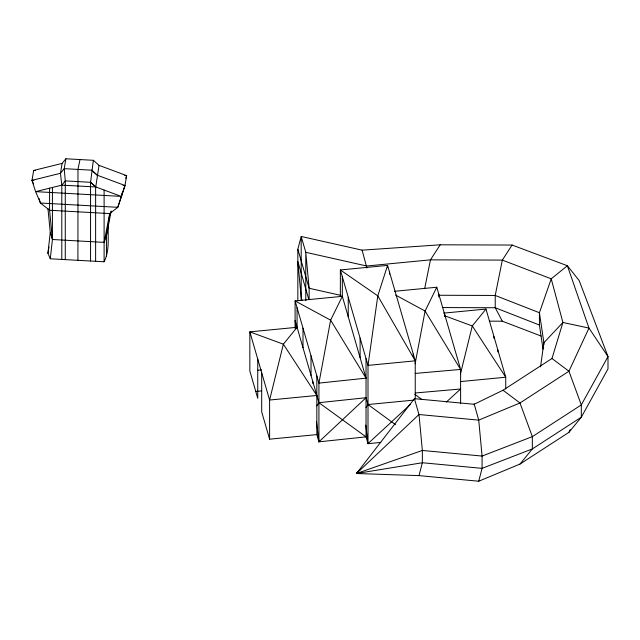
<?xml version="1.0" encoding="UTF-8"?>
<svg xmlns="http://www.w3.org/2000/svg" width="640" height="640" viewBox="0 0 640 640"><rect width="100%" height="100%" fill="white"/><g stroke="black" fill="none" stroke-linecap="round" stroke-linejoin="round"><path stroke-width="0.96" d="M90.56 261.016L90.56 182.296L93.36 160.304L65.88 158.776L62.104 163.408L60.456 173.296L61.8 185.152L61.8 259.424M110.736 211.92C104.968 228.088 112 246.264 104.104 261.776L50.288 258.784L47.936 253.32L50.256 232.376L47.952 208.52M50.288 258.784L52.424 239.504L52.424 187.48M540.544 366.832L543.888 342.736L539.424 312.736L551.224 278.816L567.376 265.736L579.176 280.568L608 356.576L608 368.864L581.312 417.2L568.936 432.336L519.976 464.072L478.728 481.224L419 475.616L356.488 473.512L414.408 398.672L474.136 404.28L503.016 390.232L551.984 358.496L562.912 322.464L551.224 278.816L502.336 260.096L430.464 259.848L366.704 266.008L305.784 252.32L301.192 236.472L362.112 250.16L440.208 244.8L512.08 245.048L567.376 265.736L588.976 328.096L608 356.576L581.312 404.912L532.352 436.64L482.08 456.064L422.352 450.456L356.488 473.512L358.432 471.296M93.36 160.304L99.04 165.36L126.64 175.624L124.992 185.512L117.808 207.32L109.672 213.584L49.592 210.248L40.424 203.016L35.624 191.64L32 180.344L33.648 170.456L62.104 163.408M47.936 253.32L48.984 247.032M65.88 158.776L64.232 168.656L65.272 180.888L65.272 259.616M99.04 165.36L95.624 187.72L95.624 261.304M108.088 225.608L106.44 235.496L104.104 242.384L52.424 239.504L50.256 232.376M121.328 197.384L122.08 192.896M415.112 363.816L425.08 311.04L436.784 287.224L394.472 291.312M104.104 242.384L109.672 213.584M111.168 211.048L106.44 235.496L106.44 256.576M424.696 288.512L430.464 259.848L440.208 244.8M79.992 159.56L77.976 169.424L77.92 260.32M460.416 374.08L472.28 325.944L485.984 309.048L505.744 377.216L505.744 388.96M297.84 300.696L297.84 249.288L301.192 236.472L301.192 300.512M419 475.616L422.352 462.744L422.352 450.456L419 414.512L414.408 398.672M478.728 481.224L482.08 468.352L482.08 456.064L478.728 420.128L474.136 403.8M125.792 178.368L126.64 175.624L124.688 175.52M33.496 183.872L32 180.344L60.456 173.296L64.232 168.656L91.712 170.184L97.392 175.24L124.992 185.512L117.808 207.32L40.424 203.016L38.968 198.328M568.936 432.336L570.192 429.64M512.08 245.048L502.336 260.096L495.224 295.456L495.224 307.744L502.336 321.2L541.072 336.032M316.832 405.84L318.928 402.696L295.096 320.48L296.024 328.296M366.032 407.504L368.008 404.536L366.032 397.72L318.928 402.696L366.032 436.864L368.008 443.68L380.8 442.448M297.072 307.728L297.072 327.296L283.368 344.192L269.6 400.032L269.6 439.176L316.832 434.608L318.928 441.84L366.032 436.864L366.032 358.576M61.8 185.152L65.272 180.888L90.56 182.296L95.784 186.944L121.168 196.392L35.624 191.64L61.8 185.152L95.784 186.944L90.56 182.296M519.976 464.072L532.352 448.928L581.312 417.2L581.312 404.912L568.936 371.232L551.984 358.496M503.016 390.232L519.976 402.968L532.352 436.64L532.352 448.928L482.08 468.352L422.352 462.744L356.488 473.512L419 414.512L478.728 420.128L519.976 402.968L568.936 371.232L588.976 328.096L562.912 322.464L543.888 342.736L543.888 344.632M316.48 421.312L318.928 441.84L366.032 397.72M367.904 443.696L410.224 404.608M446.264 402.128L460.608 389L415.232 392.984M356.488 473.512L358.696 471.496M366.032 378.152L318.928 383.12L295.096 300.912L342.328 296.344L366.032 378.152L330.624 320.16L295.096 300.912L295.096 328.312M297.072 327.296L249.84 331.864L249.84 371.008L257.744 398.272L257.744 359.128M443.68 313.136L485.984 309.048M257.712 370.248L261.648 369.864M255.768 391.456L261.672 390.888M460.48 381.584L505.744 377.216L472.28 325.944L444.344 315.664M413.272 400.168L368.008 404.536L395.536 424.696M415.232 373.416L460.608 369.432L460.608 403.68M438.328 295.256L495.224 295.456L539.424 312.736L539.424 325.024L543.024 349.216M442.32 307.56L495.224 307.744L539.424 325.024M489.36 321.152L502.336 321.2M33.648 170.456L35.544 170.56M32 180.344L33.896 180.448M123.04 185.4L124.992 185.512M341.048 295.432L309.136 288.264L297.84 249.288M395.616 295.072L425.08 311.04L460.608 369.432L436.784 287.224M414.84 394.328L421.944 399.576M91.712 170.184L97.224 175.336M362.112 250.16L366.888 267.944M308.872 299.648L297.84 261.576L301.192 297.576L302 300.376M269.6 439.176L261.696 411.904L261.696 372.76M365.8 425.128L368.008 443.68L368.008 365.392L377.792 295.848L387.576 265.392L340.352 269.96L340.352 296.384M52.424 239.504L49.592 210.248L49.592 188.176M497.84 349.944L497.84 351.904M493.888 336.312L493.888 338.272M444.688 314.488L444.688 316.448M438.76 294.04L438.76 296.976M415.24 399L415.24 360.832L387.576 265.392L387.576 267.352M413.264 354.016L413.264 355.968M389.552 272.216L389.552 274.168M360.104 338.128L360.104 357.696M348.248 297.224L348.248 316.8M342.328 276.776L342.328 296.344L330.624 320.16L318.928 383.12L318.928 441.84M316.832 375.896L316.832 434.608M312.88 381.832L312.88 383.672M311.024 355.856L311.024 375.424M309.136 299.6L309.136 288.264L305.784 252.32L305.784 300.712M303 328.176L303 347.752M104.104 190.04L104.104 261.776M415.24 360.832L368.008 365.392L340.352 269.96L377.792 295.848L415.24 360.832M316.832 395.464L269.6 400.032L249.84 331.864L283.368 344.192L316.832 395.464"/></g></svg>
